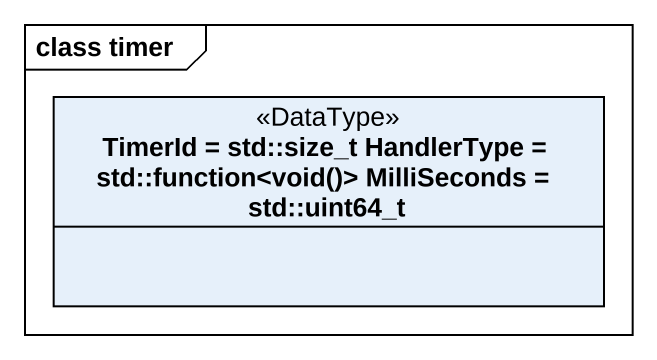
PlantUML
@startuml
mainframe class timer
hide circle
hide empty members
class "TimerId = std::size_t HandlerType = std::function<void()> MilliSeconds = std::uint64_t" as TimerId_std_size_t <<DataType>>
@enduml
